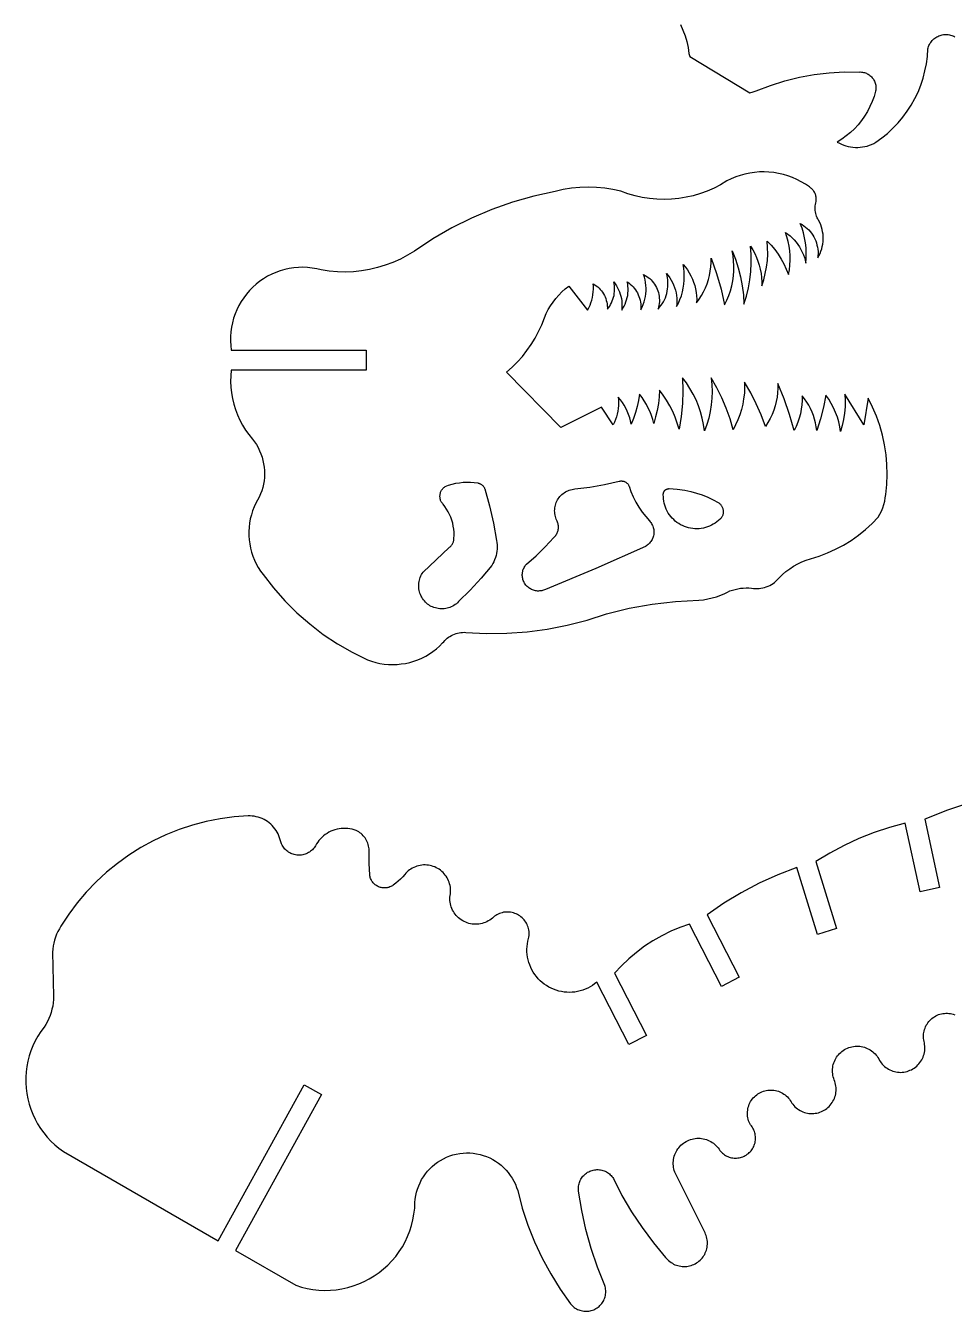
# Model space of a CAD drawing. Extents: x 11 to 463, y 3 to 497.
# Drawn here: x 11.2 to 145.3, y 47 to 232.7 of the extents above; entities that cross this region are included whole.
import ezdxf

# ---------------------------------------------------------------- set-up
doc = ezdxf.new("R2010")
doc.units = 0
doc.layers.add('P7YMWNP7_SVG', color=7, linetype='CONTINUOUS')

msp = doc.modelspace()

# ---------------------------------------------------------------- linework, layer by layer
at = {"layer": 'P7YMWNP7_SVG'}
for points in [[(105.73, 232.82), (106.08, 232.02), (106.38, 231.21), (106.63, 230.37), (106.82, 229.52), (106.95, 228.66), (107.07, 228.19), (115.75, 222.98), (116.22, 223.1), (116.68, 223.24), (118.71, 224.03), (120.79, 224.69), (122.9, 225.21), (125.04, 225.6), (127.2, 225.86), (129.37, 225.98), (131.55, 225.96), (131.7, 225.97), (131.85, 225.96), (132, 225.94), (132.15, 225.91), (132.29, 225.88), (132.43, 225.83), (132.57, 225.78), (132.71, 225.71), (132.84, 225.64), (132.97, 225.56), (133.09, 225.47), (133.2, 225.37), (133.31, 225.27), (133.41, 225.15), (133.5, 225.04), (133.59, 224.91), (133.67, 224.78), (133.74, 224.65), (133.8, 224.51), (133.85, 224.37), (133.89, 224.23), (133.92, 224.08), (133.94, 223.93), (133.96, 223.78), (133.96, 223.63), (133.95, 223.48), (133.94, 223.33), (133.91, 223.18), (133.68, 222.43), (133.41, 221.69), (133.09, 220.98), (132.72, 220.28), (132.31, 219.61), (131.86, 218.97), (131.37, 218.36), (130.84, 217.78), (130.27, 217.23), (129.67, 216.73), (129.03, 216.26), (128.37, 215.84), (128.67, 215.67), (128.98, 215.53), (129.3, 215.4), (129.63, 215.29), (129.96, 215.21), (130.29, 215.14), (130.63, 215.1), (130.98, 215.08), (131.32, 215.08), (131.66, 215.1), (132, 215.14), (132.34, 215.2), (132.67, 215.28), (133, 215.39), (133.32, 215.51), (133.63, 215.66), (133.93, 215.82), (134.8, 216.44), (135.63, 217.11), (136.41, 217.84), (137.15, 218.61), (137.84, 219.43), (138.47, 220.29), (139.05, 221.19), (139.57, 222.12), (140.03, 223.08), (140.43, 224.07), (140.76, 225.09), (141.03, 226.12), (141.24, 227.17), (141.38, 228.23), (141.45, 229.3), (141.49, 229.46), (141.54, 229.63), (141.61, 229.79), (141.68, 229.94), (141.76, 230.09), (141.86, 230.24), (141.96, 230.37), (142.07, 230.51), (142.19, 230.63), (142.32, 230.75), (142.45, 230.85), (142.59, 230.95), (142.74, 231.04), (142.89, 231.12), (143.05, 231.19), (143.21, 231.25), (143.37, 231.3), (143.54, 231.34), (143.71, 231.37), (143.88, 231.39), (144.05, 231.4), (144.23, 231.39), (144.4, 231.38), (144.57, 231.35), (144.74, 231.31), (144.9, 231.26), (145.06, 231.21), (145.22, 231.14), (145.37, 231.06)], [(147.63, 120.44), (144.29, 119.34), (141.01, 118.06), (143.14, 108.18), (140.32, 107.57), (138.19, 117.46), (135.92, 116.85), (133.69, 116.11), (131.5, 115.25), (129.36, 114.26), (127.29, 113.15), (125.28, 111.92), (128.26, 102.25), (125.5, 101.4), (122.52, 111.07), (119.78, 110.01), (117.11, 108.8), (114.51, 107.42), (112, 105.9), (109.59, 104.22), (114.2, 95.22), (111.64, 93.91), (107.02, 102.91), (105.65, 102.42), (104.31, 101.86), (103.01, 101.21), (101.74, 100.49), (100.53, 99.69), (99.36, 98.82), (98.25, 97.89), (97.19, 96.89), (96.2, 95.82), (100.81, 86.82), (98.25, 85.51), (93.64, 94.51), (93.33, 94.26), (93.01, 94.04), (92.68, 93.84), (92.33, 93.65), (91.98, 93.5), (91.61, 93.36), (91.24, 93.25), (90.86, 93.16), (90.47, 93.09), (90.08, 93.06), (89.69, 93.04), (89.3, 93.05), (88.91, 93.09), (88.53, 93.15), (88.15, 93.23), (87.77, 93.34), (87.4, 93.48), (87.05, 93.63), (86.7, 93.81), (86.36, 94.01), (86.04, 94.23), (85.74, 94.47), (85.45, 94.73), (85.17, 95.01), (84.92, 95.31), (84.68, 95.62), (84.47, 95.95), (84.27, 96.28), (84.1, 96.63), (83.95, 97), (83.83, 97.36), (83.72, 97.74), (83.65, 98.12), (83.59, 98.51), (83.56, 98.9), (83.56, 99.29), (83.58, 99.68), (83.63, 100.07), (83.7, 100.45), (83.8, 100.83), (83.83, 101.03), (83.86, 101.24), (83.87, 101.44), (83.86, 101.65), (83.85, 101.85), (83.82, 102.05), (83.78, 102.25), (83.72, 102.45), (83.65, 102.65), (83.57, 102.83), (83.48, 103.02), (83.37, 103.19), (83.26, 103.36), (83.13, 103.52), (82.99, 103.68), (82.84, 103.82), (82.69, 103.95), (82.52, 104.08), (82.35, 104.19), (82.17, 104.29), (81.99, 104.38), (81.8, 104.45), (81.6, 104.52), (81.4, 104.57), (81.2, 104.61), (81, 104.63), (80.79, 104.64), (80.59, 104.64), (80.38, 104.62), (80.18, 104.6), (79.98, 104.55), (79.78, 104.5), (79.59, 104.43), (79.4, 104.35), (79.22, 104.26), (79.04, 104.16), (78.87, 104.04), (78.71, 103.91), (78.56, 103.78), (78.37, 103.63), (78.17, 103.49), (77.97, 103.36), (77.75, 103.25), (77.53, 103.15), (77.31, 103.07), (77.07, 103), (76.84, 102.94), (76.6, 102.9), (76.36, 102.88), (76.12, 102.88), (75.88, 102.88), (75.64, 102.91), (75.4, 102.95), (75.17, 103), (74.94, 103.07), (74.71, 103.16), (74.49, 103.26), (74.28, 103.37), (74.07, 103.5), (73.88, 103.64), (73.69, 103.79), (73.52, 103.96), (73.35, 104.14), (73.2, 104.32), (73.06, 104.52), (72.93, 104.72), (72.82, 104.93), (72.72, 105.15), (72.63, 105.38), (72.56, 105.61), (72.51, 105.85), (72.47, 106.08), (72.44, 106.32), (72.43, 106.56), (72.44, 106.8), (72.46, 107.04), (72.5, 107.28), (72.52, 107.52), (72.52, 107.76), (72.51, 108), (72.49, 108.24), (72.45, 108.48), (72.39, 108.71), (72.32, 108.94), (72.23, 109.16), (72.13, 109.38), (72.02, 109.59), (71.89, 109.8), (71.75, 109.99), (71.6, 110.18), (71.43, 110.35), (71.26, 110.52), (71.07, 110.67), (70.88, 110.81), (70.68, 110.94), (70.46, 111.05), (70.25, 111.15), (70.02, 111.24), (69.79, 111.31), (69.56, 111.36), (69.32, 111.4), (69.08, 111.43), (68.84, 111.44), (68.6, 111.44), (68.36, 111.41), (68.13, 111.38), (67.89, 111.33), (67.66, 111.26), (67.44, 111.18), (67.22, 111.08), (67, 110.98), (66.8, 110.85), (66.6, 110.72), (66.41, 110.57), (66.23, 110.41), (66.06, 110.24), (65.91, 110.05), (65.61, 109.71), (65.29, 109.38), (64.96, 109.08), (64.61, 108.79), (64.24, 108.51), (64.13, 108.44), (64, 108.37), (63.88, 108.31), (63.75, 108.26), (63.62, 108.21), (63.48, 108.18), (63.35, 108.15), (63.21, 108.13), (63.07, 108.12), (62.93, 108.12), (62.79, 108.13), (62.65, 108.15), (62.51, 108.17), (62.38, 108.21), (62.25, 108.25), (62.12, 108.3), (61.99, 108.36), (61.87, 108.43), (61.75, 108.51), (61.64, 108.59), (61.54, 108.68), (61.43, 108.78), (61.34, 108.88), (61.25, 108.99), (61.17, 109.11), (61.1, 109.22), (61.04, 109.35), (60.98, 109.48), (60.93, 109.61), (60.89, 109.74), (60.86, 109.88), (60.84, 110.01), (60.76, 111.67), (60.76, 113.33), (60.76, 113.54), (60.75, 113.76), (60.72, 113.97), (60.68, 114.17), (60.63, 114.38), (60.56, 114.58), (60.48, 114.78), (60.39, 114.97), (60.28, 115.16), (60.17, 115.34), (60.04, 115.51), (59.91, 115.67), (59.76, 115.82), (59.6, 115.97), (59.44, 116.1), (59.26, 116.22), (59.08, 116.34), (58.89, 116.44), (58.6, 116.53), (58.3, 116.61), (57.99, 116.67), (57.68, 116.71), (57.37, 116.73), (57.06, 116.73), (56.74, 116.7), (56.43, 116.66), (56.13, 116.6), (55.83, 116.52), (55.53, 116.42), (55.24, 116.3), (54.96, 116.16), (54.69, 116), (54.43, 115.83), (54.19, 115.64), (53.95, 115.43), (53.73, 115.21), (53.52, 114.97), (53.33, 114.73), (53.16, 114.47), (53, 114.2), (52.91, 114.05), (52.8, 113.91), (52.69, 113.77), (52.57, 113.64), (52.44, 113.52), (52.3, 113.41), (52.15, 113.31), (52, 113.22), (51.85, 113.13), (51.69, 113.06), (51.52, 113), (51.35, 112.94), (51.18, 112.9), (51.01, 112.87), (50.83, 112.86), (50.65, 112.85), (50.48, 112.85), (50.3, 112.87), (50.12, 112.9), (49.95, 112.93), (49.78, 112.98), (49.62, 113.04), (49.45, 113.11), (49.3, 113.19), (49.14, 113.28), (49, 113.38), (48.86, 113.49), (48.73, 113.61), (48.6, 113.73), (48.49, 113.87), (48.38, 114.01), (48.28, 114.16), (48.19, 114.31), (48.11, 114.47), (48.04, 114.63), (47.99, 114.8), (47.92, 115.09), (47.84, 115.37), (47.74, 115.65), (47.62, 115.92), (47.48, 116.19), (47.32, 116.44), (47.15, 116.68), (46.97, 116.91), (46.77, 117.13), (46.55, 117.34), (46.33, 117.53), (46.09, 117.71), (45.84, 117.87), (45.58, 118.01), (45.31, 118.14), (45.04, 118.25), (44.76, 118.34), (44.47, 118.41), (44.18, 118.47), (43.88, 118.5), (43.59, 118.52), (43.29, 118.52), (41.25, 118.37), (39.23, 118.1), (37.23, 117.71), (35.25, 117.19), (33.31, 116.56), (31.42, 115.8), (29.57, 114.93), (27.78, 113.95), (26.05, 112.87), (24.4, 111.67), (22.82, 110.38), (21.32, 108.99), (19.91, 107.52), (18.59, 105.96), (17.38, 104.32), (16.26, 102.61), (16.03, 102.23), (15.82, 101.84), (15.63, 101.44), (15.47, 101.02), (15.34, 100.6), (15.23, 100.17), (15.14, 99.74), (15.08, 99.3), (15.05, 98.86), (15.19, 92.47), (15.17, 91.99), (15.13, 91.52), (15.06, 91.06), (14.96, 90.59), (14.84, 90.14), (14.68, 89.69), (14.5, 89.25), (14.3, 88.83), (14.06, 88.42), (13.81, 88.02), (13.34, 87.39), (12.92, 86.73), (12.54, 86.04), (12.2, 85.34), (11.91, 84.61), (11.67, 83.86), (11.47, 83.11), (11.32, 82.34), (11.22, 81.56), (11.17, 80.78), (11.17, 79.99), (11.21, 79.21), (11.31, 78.43), (11.45, 77.66), (11.65, 76.9), (11.89, 76.16), (12.18, 75.43), (12.51, 74.72), (12.89, 74.03), (13.3, 73.37), (13.76, 72.74), (14.26, 72.13), (14.8, 71.56), (15.37, 71.02), (15.97, 70.52), (16.61, 70.06), (38.95, 57.16), (51.37, 79.7), (53.89, 78.31), (41.48, 55.77), (50.2, 50.73), (51, 50.48), (51.82, 50.28), (52.65, 50.13), (53.49, 50.04), (54.33, 50), (55.17, 50.02), (56.01, 50.1), (56.84, 50.22), (57.67, 50.4), (58.47, 50.64), (59.27, 50.92), (60.04, 51.26), (60.78, 51.65), (61.51, 52.09), (62.2, 52.57), (62.85, 53.09), (63.48, 53.66), (64.06, 54.27), (64.6, 54.91), (65.1, 55.59), (65.56, 56.29), (65.97, 57.03), (66.32, 57.79), (66.63, 58.58), (66.89, 59.38), (67.09, 60.2), (67.24, 61.02), (67.34, 61.86), (67.38, 62.7), (67.42, 63.19), (67.5, 63.68), (67.61, 64.16), (67.75, 64.63), (67.92, 65.1), (68.11, 65.55), (68.34, 65.99), (68.6, 66.41), (68.88, 66.81), (69.19, 67.2), (69.52, 67.56), (69.88, 67.9), (70.26, 68.22), (70.65, 68.51), (71.07, 68.78), (71.5, 69.02), (71.95, 69.23), (72.41, 69.41), (72.87, 69.56), (73.35, 69.68), (73.84, 69.76), (74.33, 69.82), (74.82, 69.84), (75.31, 69.84), (75.81, 69.8), (76.29, 69.72), (76.78, 69.62), (77.25, 69.48), (77.71, 69.32), (78.17, 69.12), (78.61, 68.9), (79.03, 68.65), (79.44, 68.37), (79.82, 68.06), (80.19, 67.73), (80.54, 67.38), (80.86, 67.01), (81.15, 66.61), (81.42, 66.2), (81.66, 65.77), (81.88, 65.32), (82.06, 64.87), (82.22, 64.4), (82.88, 61.89), (83.69, 59.42), (84.64, 57.01), (85.75, 54.66), (86.98, 52.38), (88.36, 50.17), (89.86, 48.06), (89.98, 47.91), (90.11, 47.78), (90.25, 47.66), (90.39, 47.54), (90.54, 47.44), (90.7, 47.34), (90.86, 47.26), (91.03, 47.18), (91.21, 47.12), (91.38, 47.07), (91.56, 47.03), (91.75, 47), (91.93, 46.98), (92.11, 46.98), (92.3, 46.99), (92.48, 47.01), (92.66, 47.04), (92.84, 47.08), (93.02, 47.13), (93.19, 47.2), (93.36, 47.28), (93.52, 47.37), (93.68, 47.46), (93.83, 47.57), (93.97, 47.69), (94.1, 47.82), (94.23, 47.95), (94.35, 48.09), (94.45, 48.24), (94.55, 48.4), (94.64, 48.56), (94.72, 48.73), (94.78, 48.9), (94.83, 49.08), (94.88, 49.26), (94.91, 49.44), (94.93, 49.62), (94.93, 49.81), (94.93, 49.99), (94.91, 50.18), (94.88, 50.36), (94.84, 50.54), (94.79, 50.72), (93.73, 53.35), (92.82, 56.03), (92.06, 58.77), (91.46, 61.54), (91.02, 64.34), (91, 64.51), (90.99, 64.69), (91, 64.87), (91.01, 65.04), (91.04, 65.22), (91.08, 65.39), (91.13, 65.56), (91.19, 65.73), (91.26, 65.89), (91.34, 66.04), (91.43, 66.2), (91.53, 66.34), (91.64, 66.48), (91.76, 66.61), (91.89, 66.73), (92.02, 66.85), (92.17, 66.95), (92.31, 67.05), (92.47, 67.14), (92.63, 67.21), (92.79, 67.28), (92.96, 67.33), (93.13, 67.38), (93.3, 67.41), (93.48, 67.43), (93.65, 67.44), (93.83, 67.44), (94.01, 67.43), (94.18, 67.41), (94.36, 67.37), (94.53, 67.33), (94.69, 67.27), (94.86, 67.2), (95.02, 67.12), (95.17, 67.04), (95.32, 66.94), (95.46, 66.83), (95.59, 66.71), (95.72, 66.59), (95.83, 66.46), (95.94, 66.32), (96.04, 66.17), (97.28, 63.72), (98.66, 61.35), (100.17, 59.06), (101.81, 56.86), (103.58, 54.76), (103.72, 54.6), (103.86, 54.44), (104.02, 54.29), (104.19, 54.15), (104.36, 54.02), (104.55, 53.91), (104.73, 53.8), (104.93, 53.71), (105.13, 53.63), (105.34, 53.57), (105.55, 53.52), (105.76, 53.48), (105.98, 53.45), (106.19, 53.44), (106.41, 53.44), (106.63, 53.46), (106.84, 53.49), (107.05, 53.54), (107.26, 53.59), (107.46, 53.67), (107.66, 53.75), (107.86, 53.85), (108.04, 53.96), (108.22, 54.08), (108.4, 54.21), (108.56, 54.35), (108.71, 54.5), (108.85, 54.67), (108.99, 54.84), (109.11, 55.02), (109.22, 55.2), (109.31, 55.4), (109.4, 55.6), (109.47, 55.8), (109.53, 56.01), (109.57, 56.22), (109.6, 56.43), (109.62, 56.65), (109.63, 56.87), (109.61, 57.08), (109.59, 57.3), (109.55, 57.51), (109.5, 57.72), (109.44, 57.93), (109.36, 58.13), (109.27, 58.33), (104.99, 66.88), (104.91, 67.09), (104.83, 67.31), (104.77, 67.54), (104.73, 67.76), (104.7, 68), (104.69, 68.23), (104.69, 68.46), (104.7, 68.69), (104.73, 68.92), (104.78, 69.15), (104.83, 69.38), (104.91, 69.6), (105, 69.81), (105.1, 70.02), (105.21, 70.22), (105.34, 70.42), (105.48, 70.6), (105.63, 70.78), (105.79, 70.95), (105.96, 71.1), (106.14, 71.25), (106.33, 71.38), (106.53, 71.5), (106.74, 71.61), (106.95, 71.7), (107.17, 71.78), (107.39, 71.85), (107.62, 71.9), (107.85, 71.94), (108.08, 71.96), (108.31, 71.97), (108.55, 71.96), (108.78, 71.94), (109.01, 71.9), (109.23, 71.85), (109.46, 71.78), (109.67, 71.7), (109.89, 71.61), (110.09, 71.5), (110.29, 71.38), (110.48, 71.25), (110.66, 71.1), (110.84, 70.94), (111, 70.78), (111.15, 70.6), (111.29, 70.41), (111.41, 70.22), (111.53, 70.08), (111.66, 69.94), (111.79, 69.81), (111.94, 69.7), (112.09, 69.59), (112.24, 69.49), (112.4, 69.4), (112.57, 69.33), (112.75, 69.26), (112.92, 69.21), (113.1, 69.16), (113.28, 69.13), (113.47, 69.11), (113.65, 69.1), (113.84, 69.11), (114.02, 69.12), (114.2, 69.15), (114.38, 69.19), (114.56, 69.24), (114.73, 69.3), (114.9, 69.37), (115.07, 69.46), (115.23, 69.55), (115.38, 69.65), (115.53, 69.77), (115.66, 69.89), (115.79, 70.02), (115.92, 70.16), (116.03, 70.31), (116.13, 70.46), (116.22, 70.62), (116.3, 70.78), (116.38, 70.95), (116.44, 71.13), (116.49, 71.31), (116.52, 71.49), (116.55, 71.67), (116.56, 71.85), (116.56, 72.04), (116.55, 72.22), (116.53, 72.41), (116.5, 72.59), (116.45, 72.77), (116.4, 72.94), (116.33, 73.12), (116.25, 73.28), (116.16, 73.44), (116.06, 73.6), (115.96, 73.75), (115.84, 73.89), (115.73, 74.09), (115.65, 74.29), (115.57, 74.49), (115.51, 74.71), (115.46, 74.92), (115.42, 75.14), (115.4, 75.36), (115.4, 75.58), (115.41, 75.8), (115.43, 76.02), (115.47, 76.23), (115.52, 76.45), (115.58, 76.66), (115.66, 76.87), (115.75, 77.07), (115.86, 77.26), (115.97, 77.45), (116.1, 77.62), (116.24, 77.79), (116.4, 77.95), (116.56, 78.1), (116.73, 78.24), (116.91, 78.37), (117.09, 78.49), (117.29, 78.59), (117.49, 78.68), (117.7, 78.76), (117.91, 78.82), (118.12, 78.87), (118.34, 78.91), (118.56, 78.93), (118.78, 78.93), (119, 78.93), (119.22, 78.9), (119.44, 78.87), (119.65, 78.82), (119.86, 78.75), (120.07, 78.67), (120.27, 78.58), (120.46, 78.48), (120.65, 78.36), (120.83, 78.23), (121, 78.09), (121.16, 77.94), (121.31, 77.78), (121.45, 77.61), (121.58, 77.43), (121.69, 77.25), (121.82, 77.05), (121.95, 76.87), (122.1, 76.69), (122.26, 76.53), (122.43, 76.38), (122.61, 76.23), (122.79, 76.1), (122.99, 75.98), (123.19, 75.88), (123.4, 75.79), (123.62, 75.71), (123.84, 75.64), (124.06, 75.6), (124.28, 75.56), (124.51, 75.54), (124.74, 75.54), (124.97, 75.55), (125.2, 75.57), (125.42, 75.61), (125.64, 75.66), (125.86, 75.73), (126.07, 75.81), (126.28, 75.91), (126.48, 76.02), (126.67, 76.14), (126.86, 76.28), (127.03, 76.42), (127.2, 76.58), (127.36, 76.75), (127.5, 76.93), (127.63, 77.11), (127.75, 77.31), (127.86, 77.51), (127.95, 77.72), (128.03, 77.93), (128.09, 78.15), (128.14, 78.38), (128.18, 78.6), (128.2, 78.83), (128.21, 79.06), (128.2, 79.29), (128.17, 79.51), (128.13, 79.74), (128.08, 79.96), (128.01, 80.18), (127.93, 80.39), (127.85, 80.61), (127.79, 80.83), (127.74, 81.05), (127.71, 81.28), (127.69, 81.5), (127.68, 81.73), (127.69, 81.96), (127.71, 82.19), (127.75, 82.41), (127.8, 82.64), (127.87, 82.85), (127.95, 83.07), (128.05, 83.28), (128.15, 83.48), (128.27, 83.67), (128.4, 83.86), (128.55, 84.04), (128.7, 84.2), (128.87, 84.36), (129.04, 84.51), (129.23, 84.64), (129.42, 84.77), (129.62, 84.88), (129.83, 84.97), (130.04, 85.06), (130.26, 85.13), (130.48, 85.18), (130.7, 85.23), (130.93, 85.25), (131.16, 85.27), (131.39, 85.26), (131.61, 85.25), (131.84, 85.22), (132.06, 85.17), (132.28, 85.11), (132.5, 85.04), (132.71, 84.95), (132.92, 84.85), (133.11, 84.73), (133.3, 84.61), (133.49, 84.47), (133.66, 84.32), (133.82, 84.16), (133.97, 83.99), (134.11, 83.81), (134.24, 83.62), (134.36, 83.42), (134.46, 83.22), (134.59, 83.03), (134.72, 82.84), (134.87, 82.66), (135.03, 82.5), (135.2, 82.34), (135.38, 82.2), (135.57, 82.07), (135.77, 81.95), (135.97, 81.84), (136.18, 81.75), (136.4, 81.67), (136.62, 81.61), (136.84, 81.56), (137.07, 81.52), (137.3, 81.5), (137.53, 81.49), (137.76, 81.5), (137.99, 81.53), (138.22, 81.57), (138.44, 81.62), (138.66, 81.69), (138.87, 81.78), (139.08, 81.87), (139.29, 81.98), (139.48, 82.11), (139.67, 82.24), (139.84, 82.39), (140.01, 82.55), (140.17, 82.72), (140.31, 82.9), (140.44, 83.08), (140.56, 83.28), (140.67, 83.48), (140.76, 83.69), (140.84, 83.91), (140.91, 84.13), (140.96, 84.35), (141, 84.58), (141.02, 84.81), (141.02, 85.04), (141.02, 85.27), (140.99, 85.5), (140.95, 85.73), (140.9, 85.95), (140.86, 86.17), (140.83, 86.38), (140.82, 86.6), (140.82, 86.82), (140.84, 87.03), (140.87, 87.25), (140.91, 87.46), (140.97, 87.67), (141.04, 87.88), (141.12, 88.08), (141.22, 88.28), (141.33, 88.46), (141.45, 88.64), (141.59, 88.82), (141.73, 88.98), (141.89, 89.13), (142.05, 89.28), (142.22, 89.41), (142.41, 89.53), (142.6, 89.64), (142.79, 89.73), (142.99, 89.82), (143.2, 89.89), (143.41, 89.94), (143.62, 89.98), (143.84, 90.01), (144.06, 90.02), (144.28, 90.02), (144.49, 90.01), (144.71, 89.98), (144.92, 89.94), (145.13, 89.88), (145.34, 89.81)]]:
    msp.add_lwpolyline(points, dxfattribs=at)
for points in [[(100.19, 192), (100.35, 192.37), (100.48, 192.75), (100.59, 193.14), (100.67, 193.54), (100.73, 193.94), (100.76, 194.34), (100.76, 194.75), (100.74, 195.15), (100.69, 195.55), (100.62, 195.95), (100.52, 196.34), (100.39, 196.72), (100.63, 196.6), (100.85, 196.45), (101.07, 196.29), (101.28, 196.12), (101.47, 195.94), (101.65, 195.74), (101.82, 195.54), (101.98, 195.32), (102.12, 195.09), (102.25, 194.86), (102.36, 194.61), (102.46, 194.36), (102.54, 194.11), (102.6, 193.85), (102.64, 193.58), (102.67, 193.32), (102.69, 193.05), (102.68, 192.78), (102.66, 192.52), (102.62, 192.25), (102.56, 191.99), (102.49, 191.73), (102.71, 191.98), (102.91, 192.23), (103.09, 192.5), (103.26, 192.78), (103.41, 193.07), (103.54, 193.37), (103.65, 193.68), (103.75, 193.99), (103.82, 194.31), (103.87, 194.63), (103.91, 194.96), (103.92, 195.28), (103.92, 195.61), (103.89, 195.94), (103.84, 196.26), (103.78, 196.58), (103.69, 196.89), (103.94, 196.58), (104.17, 196.26), (104.38, 195.92), (104.57, 195.57), (104.73, 195.21), (104.88, 194.84), (104.99, 194.46), (105.08, 194.07), (105.15, 193.68), (105.19, 193.28), (105.21, 192.88), (105.2, 192.49), (105.16, 192.09), (105.42, 192.6), (105.65, 193.12), (105.85, 193.66), (106.01, 194.21), (106.13, 194.77), (106.22, 195.33), (106.27, 195.9), (106.28, 196.48), (106.26, 197.05), (106.2, 197.62), (106.1, 198.18), (106.43, 197.8), (106.72, 197.39), (106.99, 196.97), (107.24, 196.53), (107.45, 196.07), (107.63, 195.6), (107.78, 195.13), (107.9, 194.64), (107.99, 194.14), (108.05, 193.64), (108.07, 193.14), (108.06, 192.64), (108.42, 193.15), (108.76, 193.68), (109.06, 194.23), (109.32, 194.8), (109.56, 195.38), (109.75, 195.98), (109.91, 196.59), (110.03, 197.2), (110.12, 197.82), (110.17, 198.45), (110.17, 199.08), (110.94, 196.87), (111.58, 194.62), (112.08, 192.34), (112.41, 193), (112.69, 193.67), (112.93, 194.37), (113.12, 195.07), (113.27, 195.79), (113.38, 196.51), (113.43, 197.24), (113.44, 197.98), (113.4, 198.71), (113.32, 199.44), (113.19, 200.16), (113.67, 198.93), (114.08, 197.67), (114.4, 196.39), (114.65, 195.09), (114.81, 193.78), (114.89, 192.46), (115.25, 193.61), (115.53, 194.78), (115.74, 195.97), (115.88, 197.17), (115.94, 198.38), (115.93, 199.59), (115.84, 200.79), (116.16, 200.28), (116.45, 199.74), (116.7, 199.2), (116.92, 198.63), (117.1, 198.06), (117.25, 197.47), (117.36, 196.88), (117.43, 196.28), (117.47, 195.67), (117.46, 195.07), (117.75, 195.96), (117.98, 196.87), (118.15, 197.79), (118.27, 198.73), (118.32, 199.66), (118.31, 200.6), (118.24, 201.54), (118.8, 200.94), (119.33, 200.31), (119.81, 199.64), (120.25, 198.95), (120.65, 198.24), (121.01, 197.5), (121.32, 196.74), (121.45, 197.41), (121.52, 198.09), (121.56, 198.77), (121.55, 199.46), (121.5, 200.14), (121.41, 200.82), (121.27, 201.49), (121.1, 202.15), (120.88, 202.79), (121.22, 202.55), (121.55, 202.29), (121.86, 202.01), (122.16, 201.71), (122.43, 201.39), (122.69, 201.06), (122.92, 200.71), (123.13, 200.34), (123.32, 199.96), (123.48, 199.57), (123.62, 199.18), (123.73, 198.77), (123.82, 198.36), (123.87, 199.09), (123.89, 199.82), (123.86, 200.55), (123.78, 201.28), (123.66, 202), (123.49, 202.72), (123.28, 203.42), (123.03, 204.1), (123.29, 203.95), (123.55, 203.77), (123.8, 203.58), (124.03, 203.37), (124.25, 203.15), (124.46, 202.92), (124.65, 202.67), (124.83, 202.41), (124.98, 202.14), (125.12, 201.86), (125.25, 201.58), (125.35, 201.28), (125.44, 200.98), (125.51, 200.68), (125.56, 200.37), (125.59, 200.06), (125.59, 199.75), (125.58, 199.44), (125.55, 199.13), (125.73, 199.44), (125.88, 199.76), (126.01, 200.09), (126.12, 200.42), (126.21, 200.77), (126.27, 201.11), (126.32, 201.47), (126.34, 201.82), (126.33, 202.17), (126.31, 202.53), (126.26, 202.88), (126.19, 203.23), (126.09, 203.57), (125.98, 203.9), (125.84, 204.23), (125.68, 204.55), (125.57, 204.74), (125.48, 204.93), (125.39, 205.13), (125.32, 205.34), (125.27, 205.55), (125.22, 205.76), (125.19, 205.98), (125.18, 206.19), (125.18, 206.41), (125.19, 206.63), (125.22, 206.84), (125.26, 207.06), (125.31, 207.27), (125.33, 207.4), (125.34, 207.52), (125.34, 207.65), (125.33, 207.78), (125.31, 207.91), (125.29, 208.04), (125.26, 208.16), (125.22, 208.28), (125.17, 208.4), (125.12, 208.52), (125.06, 208.63), (124.99, 208.74), (124.91, 208.85), (124.83, 208.95), (124.74, 209.04), (124.65, 209.13), (124.55, 209.21), (124.45, 209.29), (124.34, 209.36), (123.76, 209.76), (123.17, 210.12), (122.55, 210.44), (121.91, 210.72), (121.25, 210.97), (120.58, 211.17), (119.9, 211.33), (119.21, 211.44), (118.51, 211.52), (117.82, 211.55), (117.12, 211.53), (116.42, 211.47), (115.73, 211.37), (115.04, 211.23), (114.37, 211.04), (113.71, 210.81), (113.06, 210.54), (112.44, 210.23), (111.52, 209.68), (110.58, 209.2), (109.6, 208.77), (108.6, 208.41), (107.58, 208.1), (106.54, 207.87), (105.49, 207.7), (104.43, 207.6), (103.37, 207.56), (102.31, 207.6), (101.25, 207.7), (100.2, 207.86), (99.16, 208.09), (98.13, 208.39), (97.13, 208.75), (95.96, 209.01), (94.78, 209.2), (93.58, 209.31), (92.38, 209.34), (91.18, 209.3), (89.99, 209.18), (88.8, 208.98), (87.64, 208.7), (84.53, 208.02), (81.48, 207.15), (78.48, 206.09), (75.56, 204.85), (72.71, 203.44), (69.95, 201.86), (67.3, 200.11), (66.3, 199.5), (65.27, 198.95), (64.2, 198.47), (63.1, 198.05), (61.98, 197.71), (60.83, 197.44), (59.68, 197.25), (58.51, 197.13), (57.34, 197.08), (56.17, 197.11), (55, 197.22), (53.84, 197.4), (53.19, 197.55), (52.53, 197.66), (51.87, 197.73), (51.2, 197.76), (50.54, 197.74), (49.88, 197.68), (49.22, 197.58), (48.57, 197.44), (47.93, 197.25), (47.3, 197.03), (46.69, 196.76), (46.1, 196.46), (45.53, 196.11), (44.98, 195.74), (44.45, 195.33), (43.96, 194.88), (43.49, 194.41), (43.05, 193.9), (42.65, 193.37), (42.28, 192.82), (41.95, 192.24), (41.66, 191.64), (41.41, 191.03), (41.19, 190.4), (41.02, 189.75), (40.89, 189.1), (40.8, 188.44), (40.75, 187.78), (40.74, 187.11), (40.78, 186.45), (40.86, 185.78), (60.31, 185.78), (60.31, 182.9), (40.86, 182.9), (40.78, 182.08), (40.76, 181.26), (40.79, 180.43), (40.88, 179.61), (41.01, 178.8), (41.2, 178), (41.44, 177.21), (41.74, 176.44), (42.08, 175.69), (42.47, 174.96), (42.9, 174.26), (43.38, 173.59), (43.91, 172.95), (44.2, 172.56), (44.48, 172.15), (44.72, 171.72), (44.94, 171.27), (45.13, 170.82), (45.3, 170.35), (45.43, 169.87), (45.53, 169.39), (45.6, 168.9), (45.65, 168.41), (45.66, 167.91), (45.64, 167.42), (45.59, 166.93), (45.51, 166.44), (45.4, 165.96), (45.25, 165.48), (45.08, 165.02), (44.89, 164.57), (44.66, 164.13), (44.41, 163.7), (44.15, 163.15), (43.93, 162.58), (43.75, 162.01), (43.6, 161.42), (43.49, 160.82), (43.42, 160.22), (43.38, 159.61), (43.39, 159), (43.43, 158.4), (43.51, 157.8), (43.62, 157.2), (43.78, 156.61), (43.97, 156.04), (44.19, 155.47), (44.46, 154.93), (44.75, 154.4), (45.08, 153.89), (45.44, 153.4), (46.95, 151.45), (48.58, 149.6), (50.32, 147.87), (52.18, 146.25), (54.14, 144.75), (56.19, 143.39), (58.32, 142.16), (60.53, 141.07), (61.12, 140.86), (61.71, 140.69), (62.32, 140.56), (62.93, 140.46), (63.55, 140.41), (64.17, 140.39), (64.79, 140.41), (65.41, 140.47), (66.02, 140.56), (66.63, 140.7), (67.23, 140.87), (67.81, 141.08), (68.38, 141.33), (68.93, 141.61), (69.47, 141.92), (69.98, 142.27), (70.47, 142.65), (70.94, 143.06), (71.38, 143.5), (71.53, 143.68), (71.69, 143.86), (71.87, 144.03), (72.05, 144.18), (72.24, 144.33), (72.44, 144.46), (72.65, 144.58), (72.87, 144.68), (73.09, 144.78), (73.31, 144.86), (73.54, 144.92), (73.78, 144.97), (74.02, 145.01), (74.25, 145.03), (74.49, 145.04), (74.73, 145.03), (77.68, 144.88), (80.63, 144.92), (83.57, 145.13), (86.49, 145.51), (89.38, 146.07), (92.24, 146.81), (95.05, 147.71), (98.33, 148.53), (101.66, 149.13), (105.02, 149.51), (108.4, 149.68), (109.04, 149.75), (109.69, 149.86), (110.32, 150.01), (110.94, 150.19), (111.56, 150.41), (112.15, 150.67), (112.51, 150.85), (112.87, 151.01), (113.25, 151.14), (113.63, 151.25), (114.01, 151.34), (114.41, 151.4), (114.8, 151.44), (115.2, 151.46), (115.6, 151.45), (115.99, 151.41), (116.26, 151.38), (116.53, 151.36), (116.8, 151.35), (117.07, 151.37), (117.34, 151.4), (117.6, 151.45), (117.87, 151.52), (118.12, 151.6), (118.38, 151.7), (118.62, 151.82), (118.86, 151.95), (119.09, 152.09), (119.3, 152.25), (119.51, 152.43), (119.96, 152.92), (120.45, 153.38), (120.96, 153.82), (121.5, 154.22), (122.06, 154.58), (122.65, 154.91), (123.25, 155.2), (123.87, 155.45), (124.51, 155.66), (125.74, 156.05), (126.95, 156.51), (128.13, 157.04), (129.27, 157.65), (130.37, 158.32), (131.42, 159.07), (132.43, 159.88), (133.39, 160.75), (134.29, 161.67), (134.53, 162.11), (134.74, 162.56), (134.93, 163.02), (135.09, 163.5), (135.22, 163.98), (135.31, 164.47), (135.38, 164.96), (135.53, 166.39), (135.58, 167.83), (135.55, 169.26), (135.42, 170.69), (135.21, 172.11), (134.91, 173.52), (134.52, 174.9), (134.04, 176.25), (133.48, 177.57), (132.84, 178.86), (132.22, 174.99), (129.48, 179.43), (129.52, 178.52), (129.49, 177.61), (129.41, 176.7), (129.28, 175.8), (129.09, 174.91), (128.85, 174.03), (128.74, 174.74), (128.58, 175.44), (128.38, 176.13), (128.13, 176.8), (127.84, 177.46), (127.51, 178.1), (127.14, 178.71), (126.73, 179.3), (126.38, 177.58), (125.94, 175.87), (125.4, 174.2), (125.33, 174.74), (125.23, 175.28), (125.1, 175.81), (124.93, 176.34), (124.73, 176.85), (124.51, 177.35), (124.25, 177.83), (123.96, 178.3), (123.65, 178.75), (123.31, 179.19), (123.3, 178.54), (123.25, 177.89), (123.17, 177.25), (123.04, 176.62), (122.87, 175.99), (122.66, 175.38), (122.41, 174.78), (122.13, 174.2), (121.48, 176.5), (120.7, 178.75), (119.78, 180.96), (119.78, 180.31), (119.75, 179.65), (119.67, 179.01), (119.56, 178.36), (119.4, 177.73), (119.2, 177.11), (118.96, 176.5), (118.68, 175.91), (118.36, 175.34), (118.01, 174.79), (117.38, 176.44), (116.67, 178.05), (115.87, 179.63), (114.99, 181.15), (114.99, 180.36), (114.95, 179.57), (114.85, 178.78), (114.71, 178), (114.53, 177.23), (114.29, 176.47), (114.01, 175.73), (113.69, 175.01), (113.32, 174.3), (112.88, 175.87), (112.34, 177.41), (111.71, 178.91), (110.98, 180.37), (110.16, 181.78), (110.26, 180.81), (110.29, 179.84), (110.26, 178.86), (110.17, 177.89), (110.01, 176.93), (109.8, 175.98), (109.52, 175.05), (109.19, 174.13), (109.06, 175.06), (108.87, 175.97), (108.63, 176.88), (108.33, 177.76), (107.97, 178.62), (107.56, 179.46), (107.09, 180.28), (106.58, 181.06), (106.01, 181.8), (106.07, 179.94), (106.01, 178.08), (105.83, 176.23), (105.53, 174.4), (105.27, 175.27), (104.96, 176.12), (104.6, 176.95), (104.19, 177.76), (103.73, 178.55), (103.23, 179.3), (102.68, 180.03), (102.64, 179.05), (102.53, 178.07), (102.37, 177.1), (102.14, 176.15), (101.86, 175.2), (101.72, 175.78), (101.54, 176.34), (101.33, 176.9), (101.08, 177.44), (100.81, 177.96), (100.5, 178.47), (100.17, 178.96), (99.81, 179.43), (99.68, 178.53), (99.49, 177.65), (99.25, 176.78), (98.96, 175.92), (98.62, 175.09), (98.52, 175.57), (98.39, 176.04), (98.23, 176.51), (98.05, 176.96), (97.83, 177.4), (97.59, 177.83), (97.33, 178.24), (97.04, 178.64), (96.72, 179.02), (96.77, 178.61), (96.79, 178.19), (96.78, 177.78), (96.74, 177.37), (96.68, 176.96), (96.6, 176.55), (96.48, 176.16), (96.35, 175.77), (96.18, 175.39), (96, 175.02), (94.32, 177.56), (88.46, 174.61), (80.61, 182.62), (81.41, 183.33), (82.17, 184.09), (82.89, 184.9), (83.56, 185.74), (84.17, 186.63), (84.73, 187.55), (85.24, 188.5), (85.69, 189.47), (86.08, 190.48), (86.33, 191.07), (86.63, 191.65), (86.96, 192.21), (87.32, 192.74), (87.71, 193.26), (88.14, 193.74), (88.59, 194.21), (89.08, 194.64), (89.58, 195.04), (92.31, 191.57), (92.49, 191.92), (92.66, 192.28), (92.8, 192.65), (92.91, 193.03), (93.01, 193.42), (93.08, 193.8), (93.13, 194.2), (93.16, 194.59), (93.16, 194.99), (93.14, 195.38), (93.36, 195.25), (93.57, 195.1), (93.77, 194.93), (93.96, 194.76), (94.14, 194.57), (94.31, 194.37), (94.46, 194.16), (94.6, 193.94), (94.73, 193.71), (94.84, 193.48), (94.93, 193.24), (95.01, 192.99), (95.08, 192.74), (95.12, 192.48), (95.16, 192.22), (95.17, 191.97), (95.17, 191.71), (95.34, 191.93), (95.5, 192.16), (95.64, 192.4), (95.77, 192.65), (95.88, 192.9), (95.98, 193.17), (96.06, 193.43), (96.13, 193.71), (96.17, 193.98), (96.21, 194.26), (96.22, 194.54), (96.22, 194.82), (96.2, 195.1), (96.16, 195.38), (96.1, 195.65), (96.3, 195.38), (96.48, 195.1), (96.65, 194.81), (96.79, 194.52), (96.92, 194.21), (97.03, 193.89), (97.12, 193.57), (97.19, 193.25), (97.24, 192.92), (97.27, 192.59), (97.28, 192.26), (97.27, 191.92), (97.24, 191.59), (97.42, 191.87), (97.58, 192.16), (97.72, 192.45), (97.85, 192.76), (97.95, 193.07), (98.03, 193.39), (98.1, 193.71), (98.14, 194.04), (98.16, 194.37), (98.16, 194.7), (98.14, 195.02), (98.1, 195.35), (98.04, 195.67), (98.27, 195.51), (98.48, 195.34), (98.69, 195.15), (98.88, 194.95), (99.06, 194.74), (99.22, 194.52), (99.37, 194.29), (99.51, 194.05), (99.63, 193.8), (99.73, 193.54), (99.82, 193.28), (99.9, 193.01), (99.95, 192.74), (99.99, 192.47), (100.01, 192.19), (100.02, 191.91), (100.01, 191.64)], [(72.56, 161.66), (72.38, 162.06), (72.18, 162.46), (71.95, 162.84), (71.7, 163.21), (71.43, 163.55), (71.36, 163.64), (71.29, 163.72), (71.24, 163.81), (71.18, 163.91), (71.13, 164), (71.09, 164.1), (71.06, 164.2), (71.03, 164.31), (71.01, 164.41), (71, 164.52), (70.99, 164.63), (70.99, 164.74), (71, 164.84), (71.01, 164.95), (71.03, 165.06), (71.06, 165.16), (71.09, 165.26), (71.13, 165.36), (71.18, 165.46), (71.23, 165.56), (71.29, 165.65), (71.35, 165.73), (71.42, 165.82), (71.49, 165.89), (71.57, 165.97), (71.66, 166.03), (71.75, 166.1), (72.24, 166.28), (72.75, 166.44), (73.27, 166.56), (73.79, 166.65), (74.32, 166.71), (74.85, 166.74), (75.38, 166.73), (75.91, 166.68), (76.44, 166.61), (76.52, 166.59), (76.6, 166.57), (76.68, 166.54), (76.76, 166.51), (76.83, 166.48), (76.9, 166.44), (76.97, 166.39), (77.04, 166.34), (77.1, 166.29), (77.16, 166.23), (77.22, 166.17), (77.27, 166.11), (77.32, 166.04), (77.36, 165.97), (77.4, 165.9), (77.44, 165.83), (77.47, 165.75), (78.15, 163.3), (78.71, 160.82), (79.15, 158.32), (79.2, 158.01), (79.23, 157.7), (79.24, 157.38), (79.23, 157.07), (79.21, 156.75), (79.16, 156.44), (79.09, 156.13), (79, 155.83), (78.89, 155.53), (78.77, 155.24), (78.62, 154.96), (78.46, 154.69), (76.96, 152.87), (75.36, 151.13), (73.67, 149.47), (73.52, 149.32), (73.36, 149.18), (73.19, 149.05), (73.01, 148.93), (72.83, 148.83), (72.63, 148.73), (72.44, 148.65), (72.23, 148.58), (72.03, 148.52), (71.82, 148.48), (71.61, 148.45), (71.39, 148.43), (71.18, 148.43), (70.97, 148.44), (70.75, 148.47), (70.54, 148.51), (70.34, 148.56), (70.13, 148.62), (69.93, 148.7), (69.74, 148.79), (69.55, 148.89), (69.37, 149.01), (69.2, 149.13), (69.04, 149.27), (68.88, 149.42), (68.74, 149.58), (68.6, 149.74), (68.48, 149.91), (68.36, 150.1), (68.26, 150.28), (68.17, 150.48), (68.1, 150.68), (68.04, 150.88), (67.99, 151.09), (67.95, 151.3), (67.93, 151.51), (67.92, 151.73), (67.92, 151.94), (67.94, 152.15), (67.97, 152.37), (68.02, 152.57), (68.08, 152.78), (68.15, 152.98), (68.23, 153.18), (68.33, 153.37), (68.44, 153.55), (68.56, 153.73), (70.42, 155.51), (72.31, 157.27), (72.39, 157.33), (72.47, 157.4), (72.55, 157.47), (72.62, 157.55), (72.68, 157.63), (72.74, 157.72), (72.8, 157.81), (72.85, 157.9), (72.89, 158), (72.93, 158.1), (72.96, 158.2), (72.98, 158.3), (73, 158.4), (73.01, 158.51), (73.01, 158.61), (73.03, 159.05), (73.03, 159.5), (72.99, 159.94), (72.92, 160.38), (72.83, 160.81), (72.71, 161.24)], [(83.03, 152.52), (82.98, 152.67), (82.94, 152.81), (82.91, 152.96), (82.89, 153.11), (82.88, 153.26), (82.88, 153.41), (82.89, 153.56), (82.91, 153.71), (82.94, 153.85), (82.98, 154), (83.03, 154.14), (83.09, 154.28), (83.15, 154.41), (83.23, 154.55), (83.31, 154.67), (83.4, 154.79), (83.5, 154.9), (84.88, 156.11), (86.2, 157.39), (87.44, 158.74), (87.54, 158.83), (87.63, 158.93), (87.71, 159.04), (87.78, 159.15), (87.85, 159.27), (87.91, 159.39), (87.96, 159.51), (88.01, 159.64), (88.04, 159.77), (88.07, 159.9), (88.09, 160.03), (88.1, 160.16), (88.1, 160.3), (88.09, 160.43), (88.08, 160.56), (88.05, 160.7), (88.02, 160.83), (87.98, 160.95), (87.93, 161.08), (87.88, 161.2), (87.79, 161.39), (87.72, 161.58), (87.66, 161.78), (87.61, 161.98), (87.58, 162.18), (87.56, 162.38), (87.55, 162.59), (87.56, 162.79), (87.58, 163), (87.61, 163.2), (87.66, 163.4), (87.72, 163.6), (87.79, 163.79), (87.87, 163.98), (87.97, 164.16), (88.07, 164.34), (88.19, 164.5), (88.32, 164.66), (88.46, 164.81), (88.61, 164.96), (88.77, 165.09), (88.93, 165.21), (89.11, 165.32), (89.29, 165.42), (89.47, 165.5), (89.66, 165.58), (89.86, 165.64), (90.06, 165.69), (90.26, 165.73), (90.46, 165.75), (92.62, 166.02), (94.75, 166.39), (96.87, 166.86), (96.95, 166.88), (97.02, 166.89), (97.1, 166.9), (97.17, 166.9), (97.25, 166.9), (97.32, 166.89), (97.4, 166.88), (97.47, 166.87), (97.55, 166.85), (97.62, 166.82), (97.69, 166.79), (97.75, 166.76), (97.82, 166.72), (97.88, 166.68), (97.94, 166.64), (98, 166.59), (98.06, 166.53), (98.11, 166.48), (98.15, 166.42), (98.2, 166.35), (98.24, 166.29), (98.27, 166.22), (98.3, 166.15), (98.58, 165.36), (98.91, 164.59), (99.29, 163.84), (99.72, 163.11), (100.19, 162.41), (100.7, 161.75), (101.26, 161.12), (101.36, 161), (101.45, 160.88), (101.53, 160.76), (101.61, 160.62), (101.68, 160.49), (101.74, 160.35), (101.79, 160.2), (101.83, 160.06), (101.86, 159.91), (101.88, 159.76), (101.89, 159.6), (101.89, 159.45), (101.88, 159.3), (101.86, 159.15), (101.83, 159), (101.79, 158.85), (101.74, 158.71), (101.69, 158.57), (101.62, 158.43), (101.55, 158.3), (101.46, 158.17), (101.37, 158.05), (101.27, 157.93), (101.17, 157.82), (101.05, 157.72), (100.93, 157.63), (100.81, 157.54), (100.68, 157.46), (93.5, 154.26), (86.24, 151.24), (86.11, 151.18), (85.96, 151.12), (85.82, 151.08), (85.68, 151.05), (85.53, 151.02), (85.38, 151.01), (85.23, 151), (85.08, 151), (84.93, 151.02), (84.78, 151.04), (84.63, 151.07), (84.49, 151.12), (84.35, 151.17), (84.21, 151.23), (84.08, 151.3), (83.95, 151.37), (83.83, 151.46), (83.71, 151.55), (83.6, 151.65), (83.49, 151.76), (83.39, 151.87), (83.3, 151.99), (83.22, 152.12), (83.15, 152.25), (83.08, 152.39)], [(104.14, 162.01), (103.97, 162.27), (103.81, 162.54), (103.68, 162.82), (103.56, 163.1), (103.46, 163.39), (103.37, 163.69), (103.31, 163.99), (103.27, 164.3), (103.25, 164.61), (103.24, 164.92), (103.24, 164.97), (103.24, 165.02), (103.25, 165.08), (103.26, 165.13), (103.27, 165.18), (103.28, 165.23), (103.3, 165.28), (103.32, 165.33), (103.35, 165.38), (103.38, 165.42), (103.41, 165.47), (103.44, 165.51), (103.48, 165.55), (103.52, 165.58), (103.56, 165.62), (103.6, 165.65), (103.65, 165.68), (103.69, 165.7), (103.74, 165.72), (103.79, 165.74), (103.84, 165.76), (103.9, 165.77), (103.95, 165.78), (104, 165.78), (104.05, 165.79), (104.11, 165.79), (105.24, 165.7), (106.37, 165.56), (107.22, 165.38), (108.05, 165.16), (108.86, 164.89), (109.66, 164.57), (110.44, 164.2), (111.19, 163.79), (111.27, 163.74), (111.35, 163.67), (111.42, 163.61), (111.49, 163.54), (111.56, 163.46), (111.62, 163.38), (111.67, 163.3), (111.72, 163.22), (111.76, 163.13), (111.8, 163.04), (111.83, 162.94), (111.86, 162.85), (111.88, 162.75), (111.89, 162.65), (111.9, 162.56), (111.9, 162.46), (111.9, 162.36), (111.89, 162.26), (111.87, 162.16), (111.85, 162.07), (111.82, 161.97), (111.78, 161.88), (111.74, 161.79), (111.69, 161.7), (111.64, 161.62), (111.58, 161.54), (111.52, 161.46), (111.45, 161.39), (111.23, 161.18), (110.99, 160.99), (110.74, 160.81), (110.47, 160.64), (110.2, 160.5), (109.92, 160.37), (109.63, 160.26), (109.34, 160.17), (109.04, 160.1), (108.73, 160.04), (108.42, 160.01), (108.12, 160), (107.81, 160), (107.5, 160.03), (107.19, 160.08), (106.89, 160.14), (106.59, 160.23), (106.3, 160.33), (106.02, 160.45), (105.74, 160.59), (105.48, 160.75), (105.22, 160.92), (104.98, 161.11), (104.75, 161.32), (104.53, 161.54), (104.33, 161.77)]]:
    msp.add_lwpolyline(points, close=True, dxfattribs=at)

doc.saveas('drawing.dxf')
